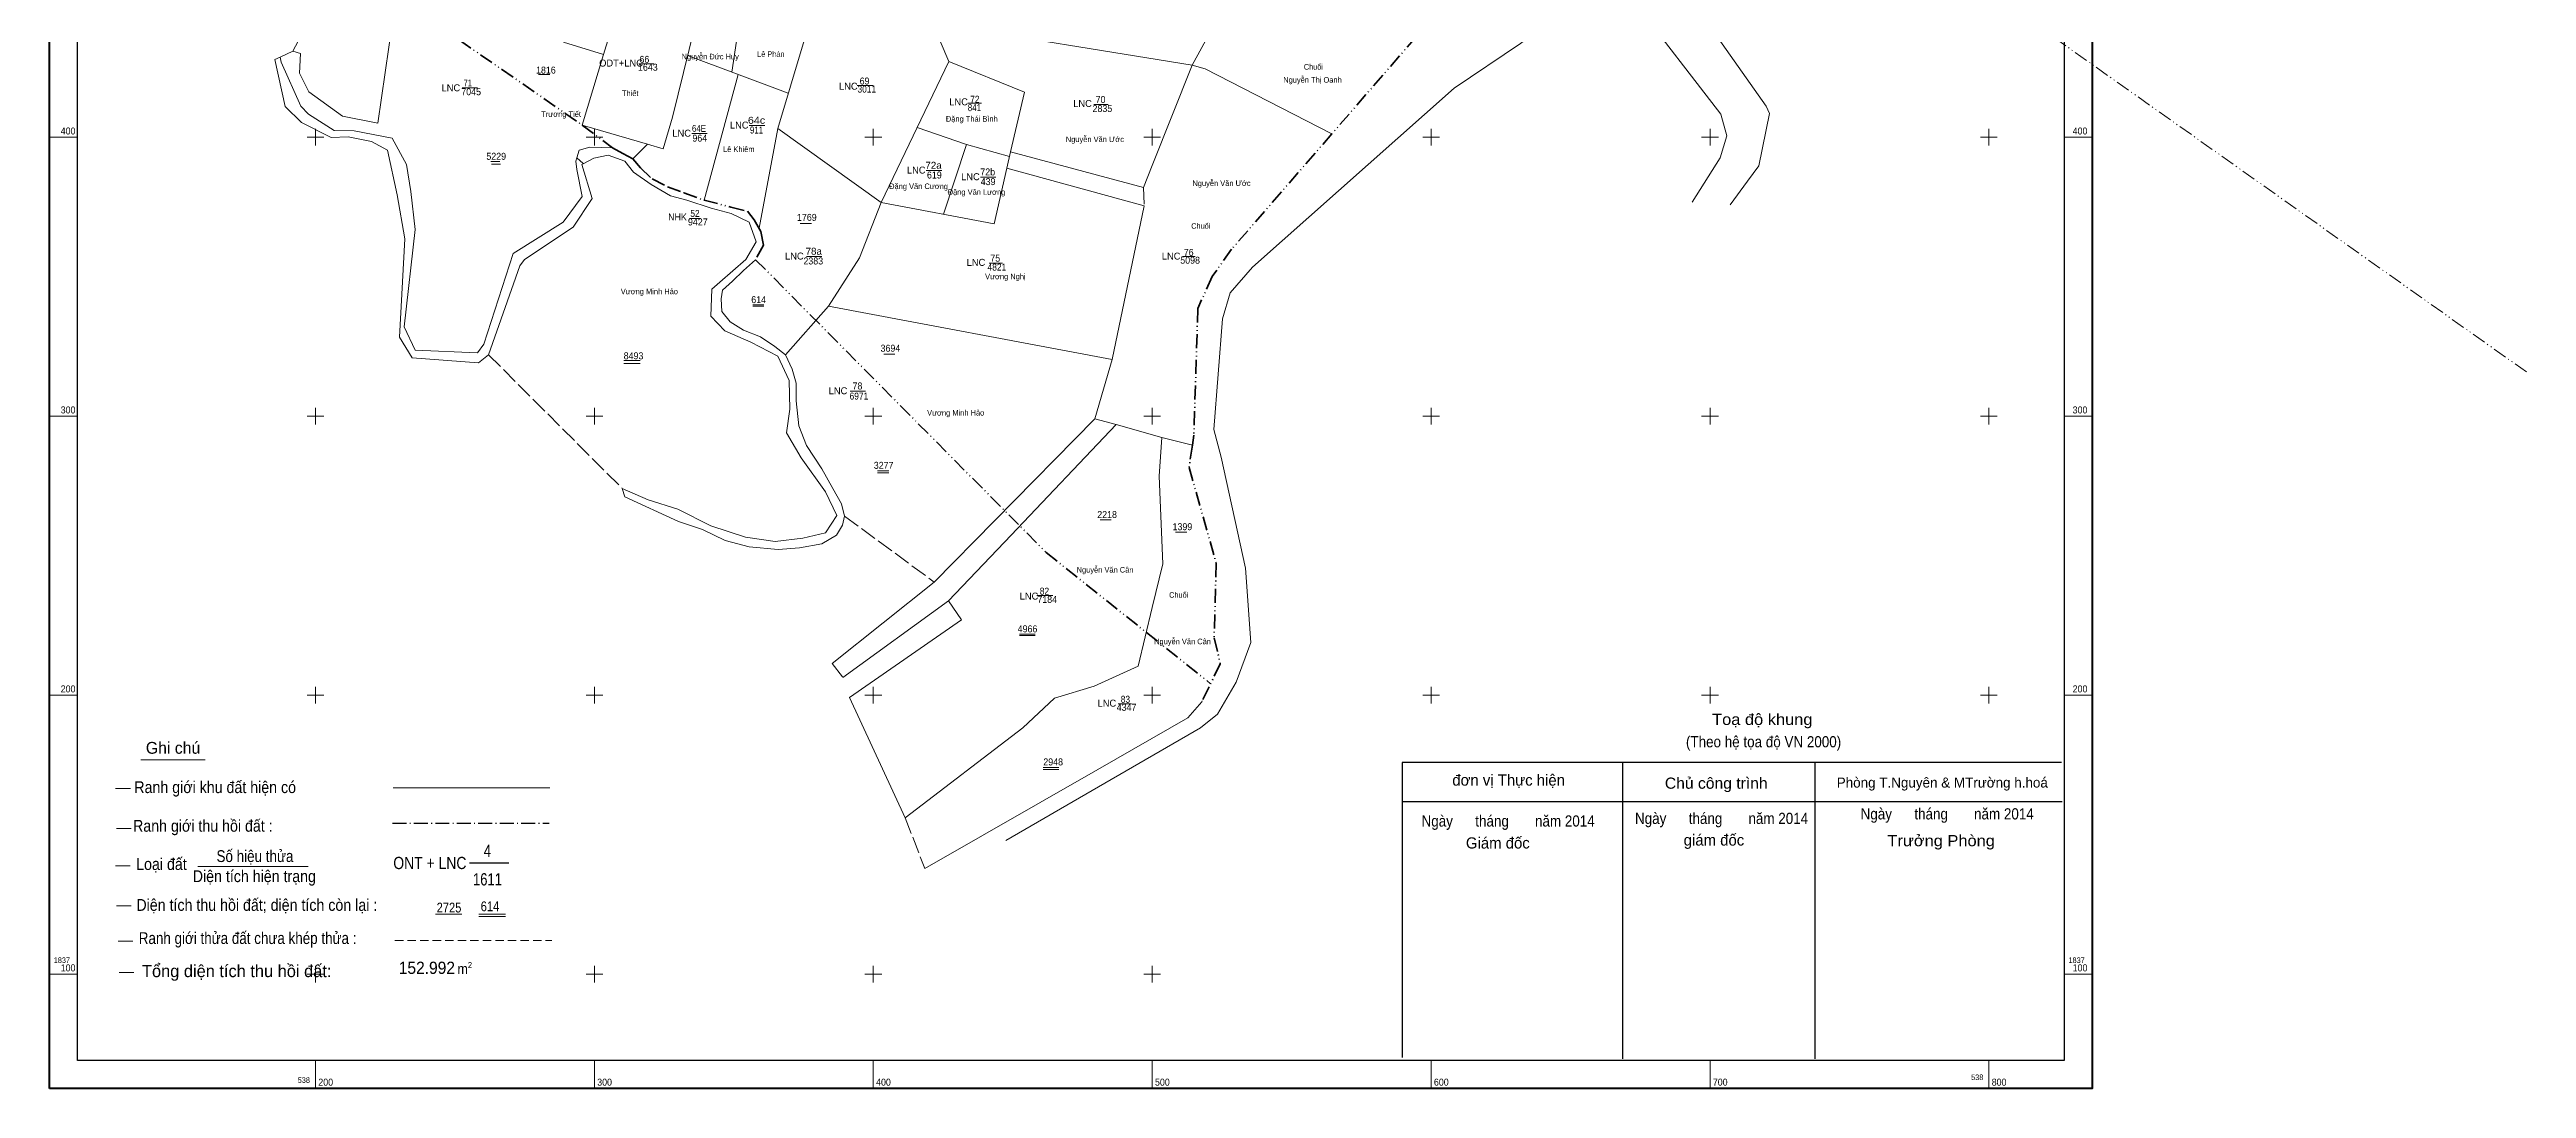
# Model space of a CAD drawing. Header units: metres. Extents: x 538105 to 539455, y 1837059 to 1838074.
# Drawn here: x 538105 to 538993, y 1837059 to 1837431 of the extents above; entities that cross this region are included whole.
import ezdxf
from ezdxf.enums import TextEntityAlignment as Align

# ---------------------------------------------------------------- set-up
doc = ezdxf.new("R2010")
doc.units = ezdxf.units.M
for name, pattern in [('DASH_DOUBLE_DOT', [9.2, 5, -1.2, 0.3, -1.2, 0.3, -1.2]), ('DOT_DASHED', [7.7, 5, -1.2, 0.3, -1.2]), ('LONG_DASHED', [7.5, 6, -1.5]), ('MEDIUM_DASHED', [4.5, 3, -1.5])]:
    doc.linetypes.add(name, pattern=pattern)
doc.layers.add('1', color=7, linetype='Continuous')
doc.layers.add('35', color=7, linetype='Continuous')
for name, color, linetype, lineweight in [('10', 7, 'Continuous', 13), ('13', 7, 'Continuous', 13), ('14', 7, 'Continuous', 13), ('17', 7, 'Continuous', 13), ('3', 7, 'DASH_DOUBLE_DOT', 35), ('5', 7, 'Continuous', 13), ('59', 7, 'DASH_DOUBLE_DOT', 13), ('60', 7, 'Continuous', 13)]:
    doc.layers.add(name, color=color, linetype=linetype, lineweight=lineweight)

msp = doc.modelspace()

# ---------------------------------------------------------------- linework, layer by layer
at = {"layer": '10'}
for p, q in [((538540.45, 1837473.9), (538514.34, 1837425.83)), ((538382.83, 1837460.2), (538365.72, 1837403.15)), ((538691.81, 1837451.44), (538720.12, 1837411.12)), ((538514.34, 1837425.83), (538421.18, 1837440.96)), ((538369.51, 1837415.78), (538333.4, 1837429.31)), ((538500, 1837389.91), (538514.34, 1837425.83)), ((538519.03, 1837424.58), (538514.34, 1837425.83)), ((538519.03, 1837424.58), (538564.41, 1837401.22)), ((538351.58, 1837422.5), (538339.3, 1837377.44)), ((538319.01, 1837397.54), (538313.74, 1837392.22)), ((538359.04, 1837367.37), (538365.72, 1837403.15)), ((538365.72, 1837403.15), (538402.76, 1837376.66)), ((538433.4, 1837397.43), (538425.14, 1837372.43)), ((538447.87, 1837388.92), (538443.36, 1837368.98)), ((538449.2, 1837394.77), (538447.87, 1837388.92)), ((538443.36, 1837368.98), (538402.76, 1837376.66)), ((538383.92, 1837339.48), (538368.48, 1837322)), ((538485.65, 1837320.32), (538383.92, 1837339.48)), ((538487.1, 1837297.04), (538479.45, 1837299.06)), ((538503.4, 1837292.39), (538514.4, 1837289.61)), ((538443.48, 1837262.55), (538421.81, 1837240.56)), ((538503.77, 1837247.07), (538500, 1837231.47)), ((538421.81, 1837240.56), (538385.29, 1837211.34)), ((538426.97, 1837233.83), (538389.08, 1837206.34)), ((538453.64, 1837188.25), (538411.43, 1837156.06)), ((538480.45, 1837173.35), (538418.49, 1837137.86)), ((538480.74, 1837167.13), (538447.52, 1837147.86))]:
    msp.add_line(p, q, dxfattribs=at)
at = {"layer": '10', "linetype": 'MEDIUM_DASHED'}
msp.add_line((538293.65, 1837392.57), (538296.01, 1837390.53), dxfattribs=at)
at = {"layer": '10', "linetype": 'LONG_DASHED'}
for p, q in [((538496.83, 1837381.97), (538497.17, 1837375.44)), ((538262.05, 1837322.01), (538309.96, 1837274.12)), ((538309.96, 1837274.12), (538310.96, 1837271.07)), ((538389.71, 1837264.21), (538421.81, 1837240.56)), ((538385.29, 1837211.34), (538389.08, 1837206.34)), ((538411.43, 1837156.06), (538418.49, 1837137.86))]:
    msp.add_line(p, q, dxfattribs=at)
msp.add_lwpolyline([(538114.64, 1838057.16), (538827.02, 1838057.16), (538827.02, 1837069.03), (538114.64, 1837069.03)], close=True, dxfattribs=at)
at = {"layer": '10'}
for points in [[(538329.97, 1837494.77), (538316.45, 1837462.35), (538339.9, 1837455.85), (538327.97, 1837407.16)], [(538436.63, 1837487.67), (538421.18, 1837440.96), (538427.11, 1837427.12), (538402.76, 1837376.66)], [(538203.27, 1837471), (538195.64, 1837438.03), (538191.87, 1837430.89)], [(538349.33, 1837423.34), (538352.63, 1837445.58), (538354.52, 1837458.36)], [(538228.89, 1837450.54), (538222.36, 1837405), (538209.66, 1837407.53), (538197.56, 1837416.27), (538194.28, 1837422.93), (538194.65, 1837430.02), (538191.87, 1837430.89)], [(538309.87, 1837451.03), (538303.31, 1837429.62), (538288.96, 1837434.12)], [(538523.42, 1837193.18), (538530.1, 1837204.66), (538535.32, 1837218.86), (538533.45, 1837245.55), (538524.73, 1837285.35), (538522.05, 1837295.25), (538525.17, 1837334.95), (538527.94, 1837344.29), (538535.91, 1837353.41), (538608.27, 1837417.65), (538632.03, 1837433.57), (538650.32, 1837447.55), (538660.72, 1837450.75), (538672.69, 1837448.69), (538703.91, 1837408.31), (538706.01, 1837400.51), (538703.64, 1837392.57), (538693.56, 1837376.71)], [(538191.87, 1837430.89), (538187.39, 1837428.75), (538185.36, 1837427.93)], [(538234.64, 1837320.98), (538230.14, 1837328.38), (538231.99, 1837363.63), (538229.32, 1837379.37), (538225.82, 1837395.43), (538220.12, 1837398.48), (538211.73, 1837400.18), (538205.63, 1837399.97), (538194.98, 1837405.33), (538189.14, 1837411.03), (538185.36, 1837427.93)], [(538187.39, 1837428.75), (538187.66, 1837426.93), (538194.74, 1837411.15), (538197.43, 1837408.29), (538206.72, 1837402.39), (538213.9, 1837402.27), (538227.5, 1837399.71), (538232.6, 1837390.28), (538234.19, 1837380.53), (538235.76, 1837366.98), (538231.81, 1837332), (538235.7, 1837323.7), (538258.07, 1837322.77), (538260.37, 1837325.89), (538270.93, 1837358.38), (538288.85, 1837369.57), (538295.66, 1837378.78), (538293.65, 1837388.42), (538293.29, 1837391.42), (538293.65, 1837392.57)], [(538319.01, 1837397.54), (538295.65, 1837404.35), (538303.31, 1837429.62)], [(538427.11, 1837427.12), (538454.25, 1837416.15), (538449.2, 1837394.77)], [(538327.97, 1837407.16), (538324.69, 1837395.88), (538319.01, 1837397.54)], [(538720.12, 1837411.12), (538721.3, 1837408.53), (538717.5, 1837389.79)], [(538293.65, 1837392.57), (538294.54, 1837395.42), (538298.35, 1837396.51), (538302.4, 1837396.39), (538306.5, 1837396.2)], [(538415.7, 1837403.48), (538433.4, 1837397.43), (538448.82, 1837393.09)], [(538296.01, 1837390.53), (538295.47, 1837390.25), (538299.15, 1837378.06), (538292.37, 1837367.76), (538274.94, 1837356.17), (538273.21, 1837353.94), (538262.05, 1837322.01)], [(538344.96, 1837348.04), (538354.35, 1837356.14), (538357.94, 1837362.53), (538355.44, 1837369.55), (538349.06, 1837372.67), (538341.89, 1837374.54), (538333.16, 1837377.5), (538327.24, 1837379.06), (538320.39, 1837383.11), (538314, 1837387.48), (538310.88, 1837391.38), (538304.96, 1837393.56), (538299.82, 1837392.47), (538296.01, 1837390.53)], [(538447.87, 1837388.92), (538497.17, 1837375.44), (538485.65, 1837320.32)], [(538449.2, 1837394.77), (538496.83, 1837381.97), (538500, 1837389.91)], [(538717.5, 1837389.79), (538713.47, 1837384.3), (538707.24, 1837375.82)], [(538383.92, 1837339.48), (538395.07, 1837356.83), (538402.76, 1837376.66)], [(538357.81, 1837356.1), (538353.4, 1837352.3), (538349.48, 1837348.37), (538347.07, 1837346.21)], [(538309.96, 1837274.12), (538319.31, 1837270.07), (538329.91, 1837266.64), (538341.75, 1837260.71), (538354.21, 1837256.66), (538364.81, 1837255.1), (538374.78, 1837256.35), (538382.88, 1837258.22), (538386.93, 1837264.46), (538382.88, 1837272.87), (538374.15, 1837285.04), (538368.86, 1837294.08), (538370.09, 1837302.5), (538369.78, 1837312.79), (538365.73, 1837321.52), (538356.07, 1837326.51), (538346.72, 1837330.57), (538341.74, 1837335.87), (538342.05, 1837345.53), (538344.96, 1837348.04)], [(538347.07, 1837346.21), (538345.92, 1837345.18), (538345.43, 1837342.12), (538345.68, 1837337.58), (538348.62, 1837333.78), (538353.41, 1837330.84), (538359.54, 1837328.51), (538364.68, 1837324.95), (538368.48, 1837322), (538370.94, 1837316.85), (538372.4, 1837311.8), (538372.4, 1837305.52), (538373.35, 1837296.57), (538376.01, 1837289.53), (538381.53, 1837281.15), (538385.53, 1837274.11), (538388.57, 1837268.59), (538389.71, 1837264.21)], [(538262.05, 1837322.01), (538258.49, 1837319.11), (538234.64, 1837320.98)], [(538485.65, 1837320.32), (538479.45, 1837299.06), (538443.48, 1837262.55)], [(538426.97, 1837233.83), (538449.4, 1837257.41), (538487.1, 1837297.04), (538503.4, 1837292.39)], [(538503.77, 1837247.07), (538502.54, 1837278.5), (538503.4, 1837292.39)], [(538389.71, 1837264.21), (538388.95, 1837260.97), (538386.86, 1837257.36), (538381.53, 1837254.31), (538373.54, 1837252.79), (538365.93, 1837252.22), (538355.47, 1837253.17), (538346.91, 1837255.45), (538338.73, 1837259.45), (538330.17, 1837262.31), (538310.96, 1837271.07)], [(538426.97, 1837233.83), (538431.6, 1837227.02), (538391.46, 1837199.12), (538411.43, 1837156.06)], [(538500, 1837231.47), (538494.92, 1837210.46), (538479.15, 1837203.21), (538464.98, 1837198.95), (538453.64, 1837188.25)], [(538517.93, 1837197.95), (538517.76, 1837197.61), (538512.79, 1837191.88), (538480.45, 1837173.35)], [(538523.42, 1837193.18), (538517.28, 1837188.33), (538480.74, 1837167.13)]]:
    msp.add_lwpolyline(points, dxfattribs=at)
at = {"layer": '13'}
for p, q in [((538315.97, 1837426.35), (538321.25, 1837426.35)), ((538252.54, 1837417.71), (538258.08, 1837417.71)), ((538394.26, 1837418.53), (538399.92, 1837418.53)), ((538433.85, 1837412.24), (538438.82, 1837412.24)), ((538479.06, 1837411.74), (538484.17, 1837411.74)), ((538334.91, 1837401.34), (538340.45, 1837401.34)), ((538355.54, 1837404.25), (538361.08, 1837404.25)), ((538262.9, 1837391.3), (538266.11, 1837391.3)), ((538263.12, 1837390.41), (538266.33, 1837390.41)), ((538419, 1837388.12), (538424.54, 1837388.12)), ((538438.43, 1837385.75), (538443.97, 1837385.75)), ((538334.13, 1837370.94), (538337.99, 1837370.94)), ((538376.06, 1837357.31), (538381.6, 1837357.31)), ((538441.56, 1837354.91), (538446.33, 1837354.91)), ((538510.85, 1837357.21), (538515.36, 1837357.21)), ((538391.71, 1837309.02), (538397.25, 1837309.02)), ((538458.65, 1837235.7), (538464.32, 1837235.7)), ((538452.41, 1837221.86), (538458.08, 1837221.86)), ((538452.41, 1837221.41), (538458.08, 1837221.41)), ((538487.82, 1837196.89), (538492.59, 1837196.89)), ((538460.89, 1837174.07), (538466.56, 1837174.07)), ((538460.89, 1837173.4), (538466.56, 1837173.4))]:
    msp.add_line(p, q, dxfattribs=at)
at = {"layer": '14'}
for p, q in [((538280, 1837422.46), (538284, 1837422.46)), ((538373.78, 1837369.12), (538377.78, 1837369.12)), ((538356.77, 1837339.95), (538360.77, 1837339.95)), ((538356.77, 1837339.51), (538360.77, 1837339.51)), ((538310.53, 1837319.92), (538316.35, 1837319.92)), ((538310.53, 1837318.92), (538316.35, 1837318.92)), ((538403.75, 1837322.2), (538407.75, 1837322.2)), ((538401.52, 1837280.44), (538405.52, 1837280.44)), ((538401.52, 1837279.77), (538405.52, 1837279.77)), ((538481.33, 1837262.84), (538485.33, 1837262.84)), ((538508.38, 1837258.45), (538512.38, 1837258.45))]:
    msp.add_line(p, q, dxfattribs=at)
at = {"layer": '3'}
for p, q in [((538228.89, 1837450.54), (538295.65, 1837404.35)), ((538295.65, 1837404.35), (538306.5, 1837396.2))]:
    msp.add_line(p, q, dxfattribs=at)
for points in [[(538631.88, 1837462.48), (538600.75, 1837443.06), (538564.41, 1837401.22)], [(538306.5, 1837396.2), (538310.18, 1837394.24), (538313.74, 1837392.22)], [(538564.41, 1837401.22), (538528.47, 1837359.85), (538521.47, 1837350.07), (538516.36, 1837338.6), (538514.94, 1837293.26), (538514.4, 1837289.61)], [(538313.74, 1837392.22), (538316.49, 1837389.03), (538320.66, 1837385.05), (538326.18, 1837382.23), (538332.06, 1837380.14), (538339.3, 1837377.44), (538348.86, 1837374.99), (538354.87, 1837373.51), (538357.32, 1837370.45), (538359.65, 1837366.28), (538360.63, 1837361.37), (538357.81, 1837356.1)], [(538357.81, 1837356.1), (538461.99, 1837251.13), (538520.93, 1837204.12)], [(538514.4, 1837289.61), (538513.22, 1837281.65), (538522.93, 1837247.31)], [(538522.94, 1837247.31), (538522.21, 1837220.57), (538524.42, 1837211.28), (538517.93, 1837197.95)]]:
    msp.add_lwpolyline(points, dxfattribs=at)
at = {"layer": '5'}
for p, q in [((538137.43, 1837176.81), (538160.42, 1837176.81)), ((538133.61, 1837166.5), (538128.34, 1837166.5)), ((538227.79, 1837166.84), (538283.98, 1837166.84)), ((538133.93, 1837152.2), (538128.66, 1837152.2)), ((538133.59, 1837138.84), (538128.31, 1837138.84)), ((538157.81, 1837138.6), (538197.37, 1837138.6)), ((538133.88, 1837124.52), (538128.61, 1837124.52)), ((538242.99, 1837121.55), (538252.5, 1837121.55)), ((538258.57, 1837121.55), (538268.08, 1837121.55)), ((538258.57, 1837120.66), (538268.08, 1837120.66)), ((538134.52, 1837111.83), (538129.24, 1837111.83)), ((538134.82, 1837100.63), (538129.56, 1837100.63))]:
    msp.add_line(p, q, dxfattribs=at)
at = {"layer": '5', "lineweight": 25}
for p, q in [((538668.59, 1837175.88), (538668.59, 1837069.65)), ((538737.55, 1837175.88), (538737.55, 1837069.65)), ((538826.25, 1837161.73), (538589.6, 1837161.73)), ((538255.23, 1837139.86), (538269.29, 1837139.86))]:
    msp.add_line(p, q, dxfattribs=at)
at = {"layer": '5', "linetype": 'DOT_DASHED', "lineweight": 25}
msp.add_line((538227.58, 1837154.09), (538283.77, 1837154.09), dxfattribs=at)
at = {"layer": '5', "linetype": 'MEDIUM_DASHED'}
msp.add_line((538228.5, 1837112.11), (538284.68, 1837112.11), dxfattribs=at)
at = {"layer": '5', "lineweight": 25}
msp.add_lwpolyline([(538826.05, 1837175.88), (538589.6, 1837175.88), (538589.6, 1837070.1)], dxfattribs=at)
at = {"layer": '59'}
msp.add_lwpolyline([(538992.73, 1837315.89), (538594.14, 1837598.03), (538550.03, 1837627.8)], dxfattribs=at)
at = {"layer": '60'}
for p, q in [((538104.64, 1837400), (538114.64, 1837400)), ((538197, 1837400), (538203, 1837400)), ((538200, 1837397), (538200, 1837403)), ((538297, 1837400), (538303, 1837400)), ((538300, 1837397), (538300, 1837403)), ((538397, 1837400), (538403, 1837400)), ((538400, 1837397), (538400, 1837403)), ((538497, 1837400), (538503, 1837400)), ((538500, 1837397), (538500, 1837403)), ((538597, 1837400), (538603, 1837400)), ((538600, 1837397), (538600, 1837403)), ((538697, 1837400), (538703, 1837400)), ((538700, 1837397), (538700, 1837403)), ((538797, 1837400), (538803, 1837400)), ((538800, 1837397), (538800, 1837403)), ((538827.02, 1837400), (538837.02, 1837400)), ((538104.64, 1837300), (538114.64, 1837300)), ((538197, 1837300), (538203, 1837300)), ((538200, 1837297), (538200, 1837303)), ((538297, 1837300), (538303, 1837300)), ((538300, 1837297), (538300, 1837303)), ((538397, 1837300), (538403, 1837300)), ((538400, 1837297), (538400, 1837303)), ((538497, 1837300), (538503, 1837300)), ((538500, 1837297), (538500, 1837303)), ((538597, 1837300), (538603, 1837300)), ((538600, 1837297), (538600, 1837303)), ((538697, 1837300), (538703, 1837300)), ((538700, 1837297), (538700, 1837303)), ((538797, 1837300), (538803, 1837300)), ((538800, 1837297), (538800, 1837303)), ((538827.02, 1837300), (538837.02, 1837300)), ((538200, 1837197), (538200, 1837203)), ((538300, 1837197), (538300, 1837203)), ((538400, 1837197), (538400, 1837203)), ((538500, 1837197), (538500, 1837203)), ((538600, 1837197), (538600, 1837203)), ((538700, 1837197), (538700, 1837203)), ((538800, 1837197), (538800, 1837203)), ((538104.64, 1837200), (538114.64, 1837200)), ((538197, 1837200), (538203, 1837200)), ((538297, 1837200), (538303, 1837200)), ((538397, 1837200), (538403, 1837200)), ((538497, 1837200), (538503, 1837200)), ((538597, 1837200), (538603, 1837200)), ((538697, 1837200), (538703, 1837200)), ((538797, 1837200), (538803, 1837200)), ((538827.02, 1837200), (538837.02, 1837200)), ((538200, 1837097), (538200, 1837103)), ((538300, 1837097), (538300, 1837103)), ((538400, 1837097), (538400, 1837103)), ((538500, 1837097), (538500, 1837103)), ((538104.64, 1837100), (538114.64, 1837100)), ((538197, 1837100), (538203, 1837100)), ((538297, 1837100), (538303, 1837100)), ((538397, 1837100), (538403, 1837100)), ((538497, 1837100), (538503, 1837100)), ((538827.02, 1837100), (538837.02, 1837100)), ((538200, 1837059.03), (538200, 1837069.03)), ((538300, 1837059.03), (538300, 1837069.03)), ((538400, 1837059.03), (538400, 1837069.03)), ((538500, 1837059.03), (538500, 1837069.03)), ((538600, 1837059.03), (538600, 1837069.03)), ((538700, 1837059.03), (538700, 1837069.03)), ((538800, 1837059.03), (538800, 1837069.03))]:
    msp.add_line(p, q, dxfattribs=at)
at = {"layer": '60', "lineweight": 40}
msp.add_lwpolyline([(538104.64, 1837059.03), (538104.64, 1838067.16), (538837.02, 1838067.16), (538837.02, 1837059.03)], close=True, dxfattribs=at)
at = {"layer": '60', "lineweight": 25}
msp.add_lwpolyline([(538114.64, 1837069.03), (538114.64, 1838057.16), (538827.02, 1838057.16), (538827.02, 1837069.03)], close=True, dxfattribs=at)

# ---------------------------------------------------------------- texts
at = {"layer": '1'}
for s, height, width, p in [('2', 2.196, 0.8, (538255.38, 1837102.18)), ('m', 3.66, 0.9, (538252.765, 1837100.07))]:
    msp.add_text(s, height=height, dxfattribs=dict(at, width=width)).set_placement(p, align=Align.CENTER)
at = {"layer": '13'}
for s, width, p in [('1816', 0.95, (538279.07, 1837422.83)), ('1643', 0.95, (538315.63, 1837423.85)), ('7045', 0.95, (538252.28, 1837415.08)), ('3011', 0.9, (538394.33, 1837416.02)), ('841', 0.85, (538433.87, 1837409.38)), ('2835', 0.95, (538478.6, 1837409.05)), ('964', 0.95, (538335.14, 1837398.44)), ('911', 0.85, (538355.77, 1837401.35)), ('5229', 0.95, (538261.26, 1837391.93)), ('619', 0.95, (538419.23, 1837385.22)), ('439', 0.95, (538438.51, 1837382.85)), ('9427', 0.95, (538333.54, 1837368.39)), ('1769', 0.95, (538372.63, 1837370.04)), ('2383', 0.95, (538374.94, 1837354.41)), ('4821', 0.9, (538440.96, 1837352.21)), ('5098', 0.95, (538510.06, 1837354.68)), ('614', 0.95, (538356.24, 1837340.54)), ('3694', 0.95, (538402.6, 1837323.12)), ('8493', 0.95, (538310.5, 1837320.4)), ('6971', 0.9, (538391.49, 1837305.97)), ('3277', 0.95, (538400.17, 1837281.15)), ('2218', 0.95, (538480.29, 1837263.51)), ('1399', 0.95, (538507.29, 1837259.15)), ('7184', 0.95, (538458.82, 1837233.09)), ('4966', 0.95, (538451.76, 1837222.53)), ('4347', 0.95, (538487.27, 1837194.41)), ('2948', 0.95, (538460.95, 1837174.83))]:
    msp.add_text(s, height=2.5, dxfattribs=dict(at, width=width)).set_placement(p)
at = {"layer": '17'}
for s, p in [('ODT+LNC', (538309.555, 1837425.35)), ('LNC', (538248.535, 1837416.48)), ('LNC', (538391.045, 1837417.05)), ('LNC', (538430.575, 1837411.45)), ('LNC', (538351.925, 1837403.11)), ('LNC', (538475.015, 1837410.87)), ('LNC', (538331.295, 1837400.2)), ('LNC', (538415.385, 1837386.98)), ('LNC', (538434.815, 1837384.61)), ('LNC', (538371.695, 1837356.17)), ('LNC', (538436.805, 1837353.91)), ('LNC', (538506.785, 1837356.15)), ('LNC', (538387.345, 1837307.88)), ('LNC', (538455.825, 1837234.27)), ('LNC', (538483.745, 1837195.89))]:
    msp.add_text(s, height=2.5, dxfattribs=at).set_placement(p, align=Align.CENTER)
for s, width, p in [('66', 0.95, (538317.92, 1837426.68)), ('71', 0.8, (538254.585, 1837418.2)), ('69', 0.95, (538396.87, 1837418.92)), ('72', 0.9, (538436.415, 1837412.37)), ('70', 0.95, (538481.49, 1837412.27)), ('64c', 1.15, (538358.13, 1837404.83)), ('64E', 0.85, (538337.505, 1837401.92)), ('72a', 1.05, (538421.585, 1837388.7)), ('72b', 0.95, (538441.015, 1837386.33)), ('NHK', 0.95, (538329.785, 1837370.18)), ('52', 0.9, (538336.065, 1837371.46)), ('78a', 1.05, (538378.645, 1837357.89)), ('75', 0.95, (538443.72, 1837355.41)), ('76', 0.95, (538513.08, 1837357.48)), ('78', 0.95, (538394.305, 1837309.6)), ('82', 0.9, (538461.365, 1837236.05)), ('83', 0.9, (538490.395, 1837197.28))]:
    msp.add_text(s, height=2.5, dxfattribs=dict(at, width=width)).set_placement(p, align=Align.CENTER)
at = {"layer": '35'}
for s, p in [('Nguyễn Đức Huy', (538341.52, 1837427.92)), ('Thiết', (538312.845, 1837414.77)), ('Nguyễn Thị Oanh', (538557.465, 1837419.58)), ('Trương Tiết', (538288.06, 1837407.3)), ('Đặng Thái Bình', (538435.31, 1837405.59)), ('Lê Khiêm', (538351.765, 1837394.71)), ('Nguyễn Văn Ước', (538479.44, 1837398.27)), ('Đặng Văn Cương', (538416.23, 1837381.43)), ('Đặng Văn Lương', (538437.005, 1837379.37)), ('Nguyễn Văn Ước', (538524.84, 1837382.52)), ('Vương Minh Hảo', (538319.695, 1837343.73)), ('Vương Nghị', (538447.345, 1837349.1)), ('Vương Minh Hảo', (538429.535, 1837300.24)), ('Nguyễn Văn Cân', (538483.095, 1837243.96)), ('Nguyễn Văn Cân', (538510.865, 1837218.26))]:
    msp.add_text(s, height=2, dxfattribs=at).set_placement(p, align=Align.CENTER)
at = {"layer": '35', "width": 0.95}
for s, p in [('Lê Phán', (538363.245, 1837428.83)), ('Chuối', (538557.795, 1837424.24)), ('Chuối', (538517.425, 1837367.21)), ('Chuối', (538509.495, 1837234.94))]:
    msp.add_text(s, height=2, dxfattribs=at).set_placement(p, align=Align.CENTER)
at = {"layer": '5'}
for s, height, width, p in [('Toạ độ khung', 4, 1.1, (538718.74, 1837189.34)), ('(Theo hệ tọa độ VN 2000)', 4, 0.9, (538719.2, 1837181.32)), ('Ranh giới khu đất hiện có', 4.231, 0.9, (538164.025, 1837164.91)), ('Chủ công trình', 4, 1.05, (538702.23, 1837166.47)), ('Ngày      tháng       năm 2014', 4, 0.9, (538627.615, 1837152.91)), ('Ngày      tháng       năm 2014', 4, 0.9, (538704.145, 1837153.85)), ('Ngày      tháng       năm 2014', 4, 0.9, (538785.035, 1837155.47)), ('Ranh giới thu hồi đất :', 4.231, 0.9, (538159.605, 1837151.06)), ('Trưởng Phòng', 4, 1.1, (538782.865, 1837145.87)), ('Loại đất', 4.234, 0.9, (538144.765, 1837137.35)), ('Số hiệu thửa', 4.234, 0.85, (538178.295, 1837140.2)), ('4', 4.392, 0.8, (538261.655, 1837142.05)), ('Diện tích hiện trạng', 4.231, 0.9, (538178.07, 1837132.99)), ('1611', 4.392, 0.8, (538261.66, 1837131.8)), ('Diện tích thu hồi đất; diện tích còn lại :', 4.233, 0.9, (538178.96, 1837122.69)), ('Ranh giới thửa đất chưa khép thửa :', 4.231, 0.85, (538175.66, 1837110.81))]:
    msp.add_text(s, height=height, dxfattribs=dict(at, width=width)).set_placement(p, align=Align.CENTER)
for s, height, p in [('Ghi chú', 4.234, (538148.925, 1837179.01)), ('đơn vị Thực hiện', 4, (538627.795, 1837167.58)), ('Phòng T.Nguyên & MTrường h.hoá', 3.6, (538783.28, 1837166.89)), ('Giám đốc', 4, (538623.925, 1837145.04)), ('giám đốc', 4, (538701.415, 1837146.09)), ('Tổng diện tích thu hồi đất:', 4.392, (538171.745, 1837098.93))]:
    msp.add_text(s, height=height, dxfattribs=at).set_placement(p, align=Align.CENTER)
at = {"layer": '5', "width": 0.85}
msp.add_text('ONT + LNC', height=4.392, dxfattribs=at).set_placement((538254.12, 1837137.66), align=Align.RIGHT)
at = {"layer": '5'}
for s, height, width, p in [('2725', 3.51, 0.85, (538243.43, 1837122.11)), ('614', 3.51, 0.85, (538259.23, 1837122.56)), ('152.992', 4.39, 0.95, (538229.85, 1837100.09))]:
    msp.add_text(s, height=height, dxfattribs=dict(at, width=width)).set_placement(p)
at = {"layer": '60', "width": 0.95}
for s, height, p in [('400', 2.5, (538108.64, 1837401)), ('400', 2.5, (538830.02, 1837401)), ('300', 2.5, (538108.64, 1837301)), ('300', 2.5, (538830.02, 1837301)), ('200', 2.5, (538108.64, 1837201)), ('200', 2.5, (538830.02, 1837201)), ('1837', 2, (538106.14, 1837104)), ('100', 2.5, (538108.64, 1837101)), ('1837', 2, (538828.52, 1837104)), ('100', 2.5, (538830.02, 1837101)), ('200', 2.5, (538201, 1837060.03)), ('300', 2.5, (538301, 1837060.03)), ('400', 2.5, (538401, 1837060.03)), ('500', 2.5, (538501, 1837060.03)), ('600', 2.5, (538601, 1837060.03)), ('700', 2.5, (538701, 1837060.03)), ('800', 2.5, (538801, 1837060.03))]:
    msp.add_text(s, height=height, dxfattribs=at).set_placement(p)
for p in [(538198, 1837061.03), (538798, 1837062.03)]:
    msp.add_text('538', height=2, dxfattribs=at).set_placement(p, align=Align.RIGHT)

doc.saveas('drawing.dxf')
